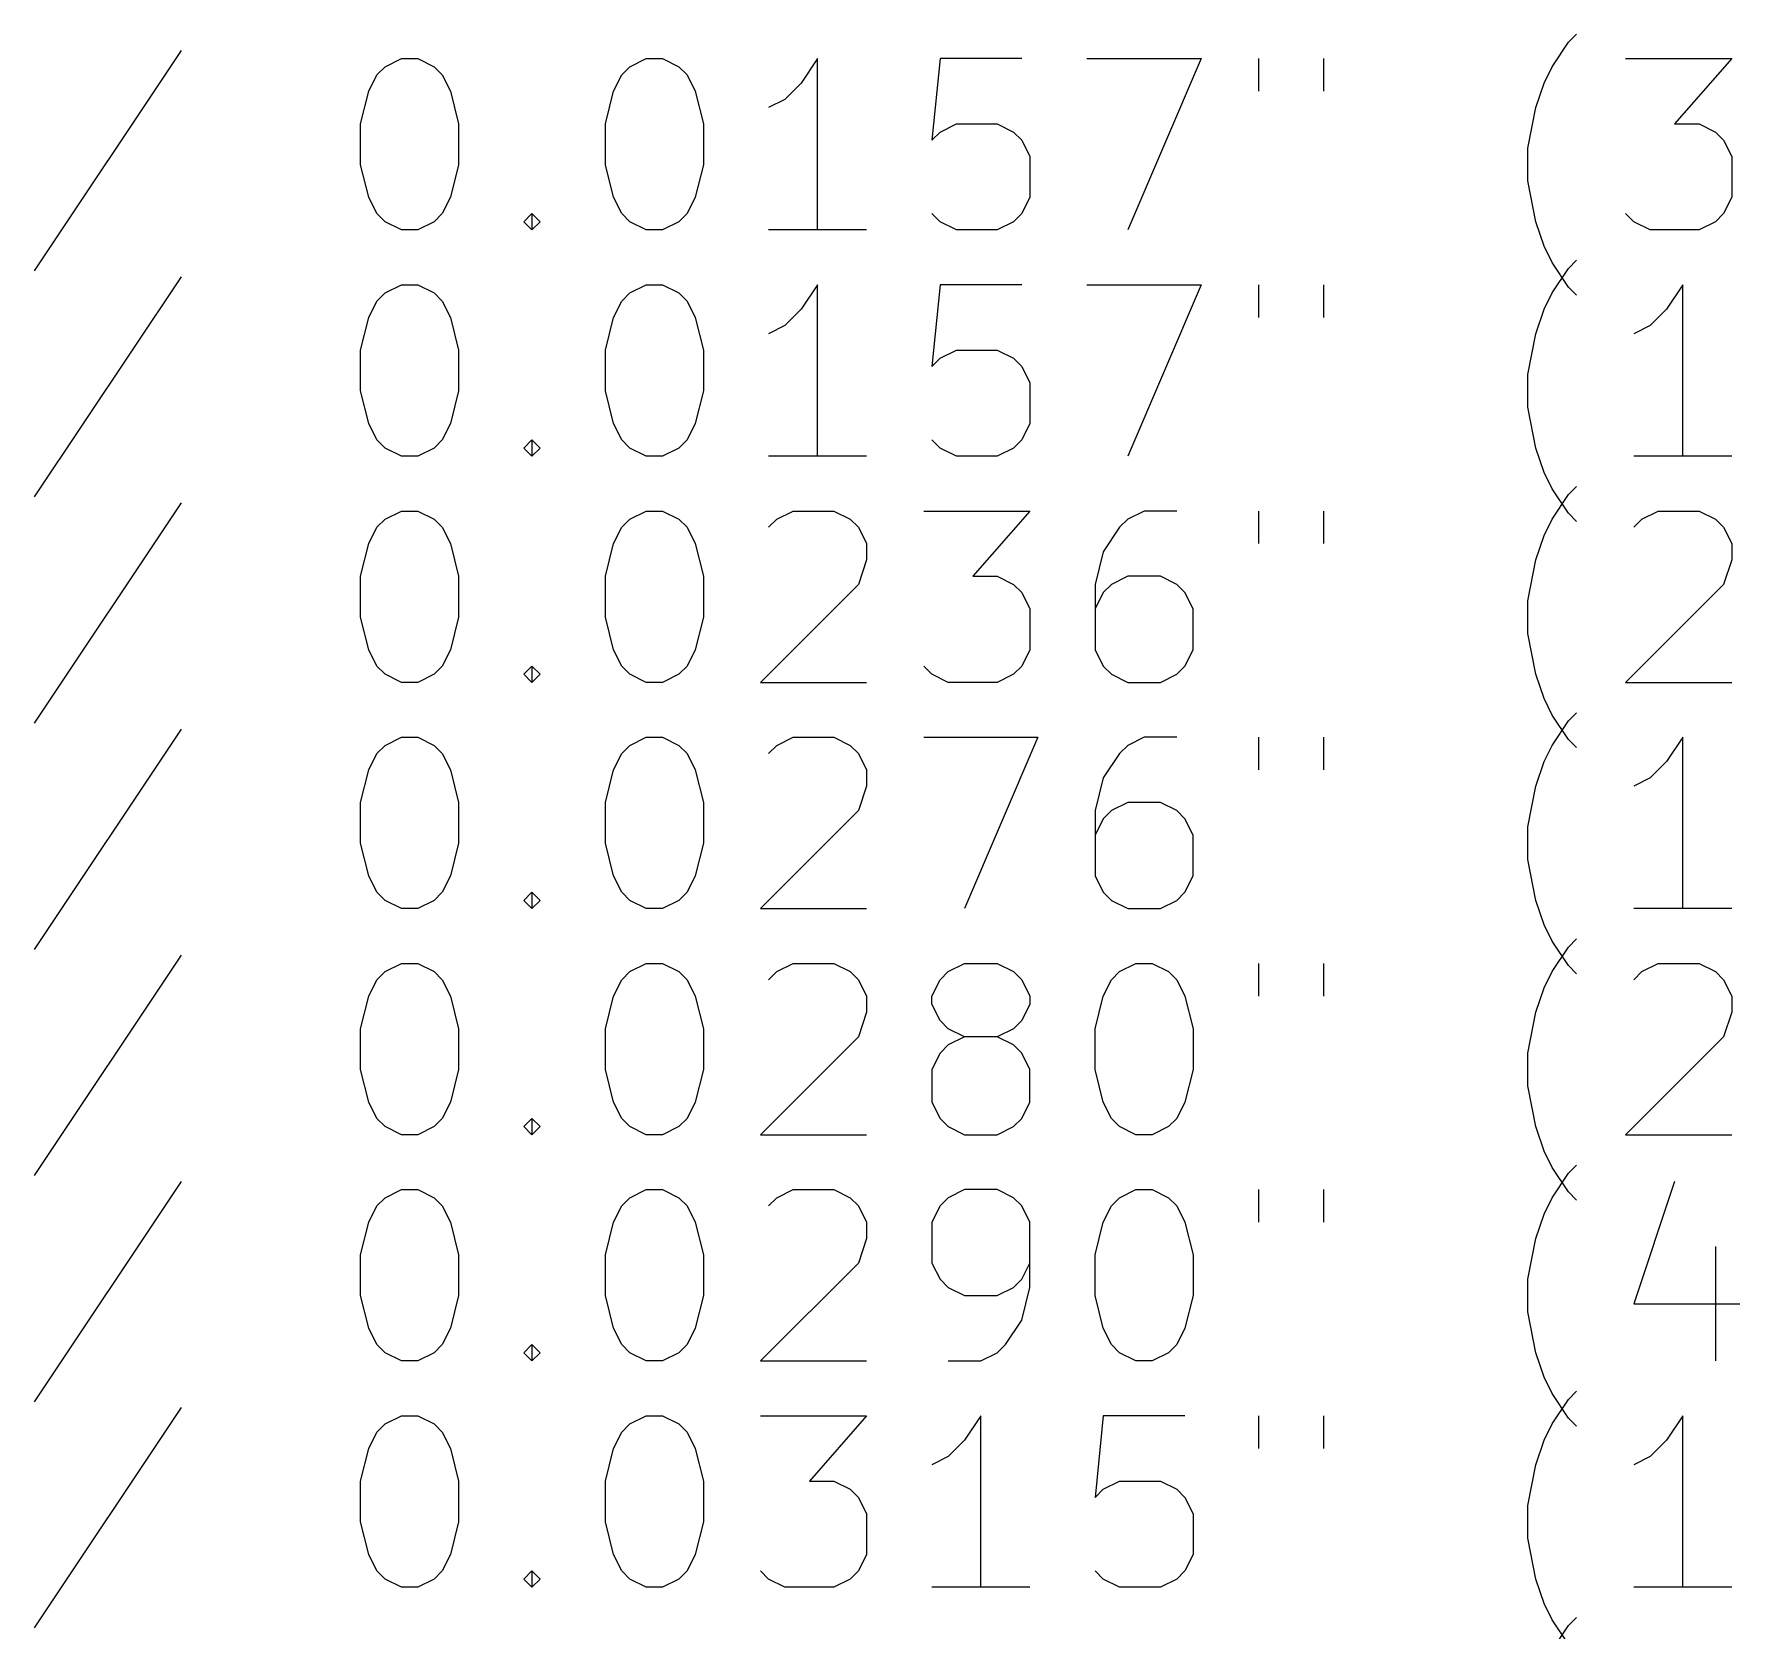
# Model space of a CAD drawing. Extents: x 8 to 295, y -192 to -55.
# Drawn here: x 27.67 to 47.57, y -173.26 to -154.62 of the extents above; entities that cross this region are included whole.
import ezdxf

# ---------------------------------------------------------------- set-up
doc = ezdxf.new("R2010")
doc.units = 0
doc.layers.add('BLACK', color=7, linetype='CONTINUOUS')

msp = doc.modelspace()

# ---------------------------------------------------------------- linework, layer by layer
at = {"layer": 'BLACK', "linetype": 'CONTINUOUS'}
for p, q in [((45.5738, -154.714), (45.669, -154.619)), ((29.3833, -154.81), (27.669, -157.381)), ((45.3833, -155), (45.5738, -154.714)), ((31.669, -155.095), (31.7643, -155)), ((31.7643, -155), (31.9548, -154.905)), ((31.9548, -154.905), (32.1452, -154.905)), ((32.1452, -154.905), (32.3357, -155)), ((32.3357, -155), (32.431, -155.095)), ((34.5262, -155.095), (34.6214, -155)), ((34.6214, -155), (34.8119, -154.905)), ((34.8119, -154.905), (35.0024, -154.905)), ((35.0024, -154.905), (35.1929, -155)), ((35.1929, -155), (35.2881, -155.095)), ((36.8119, -154.905), (36.6214, -155.19)), ((36.8119, -156.905), (36.8119, -154.905)), ((38.2405, -154.905), (38.1452, -155.857)), ((39.1929, -154.905), (38.2405, -154.905)), ((39.9548, -154.905), (41.2881, -154.905)), ((41.2881, -154.905), (40.431, -156.905)), ((41.9548, -154.905), (41.9548, -155.286)), ((42.7167, -154.905), (42.7167, -155.286)), ((45.2881, -155.19), (45.3833, -155)), ((46.2405, -154.905), (47.4786, -154.905)), ((47.4786, -154.905), (46.8119, -155.667)), ((31.5738, -155.286), (31.669, -155.095)), ((32.431, -155.095), (32.5262, -155.286)), ((34.431, -155.286), (34.5262, -155.095)), ((35.2881, -155.095), (35.3833, -155.286)), ((36.6214, -155.19), (36.431, -155.381)), ((45.1929, -155.476), (45.2881, -155.19)), ((31.4786, -155.667), (31.5738, -155.286)), ((32.5262, -155.286), (32.6214, -155.667)), ((34.3357, -155.667), (34.431, -155.286)), ((35.3833, -155.286), (35.4786, -155.667)), ((36.431, -155.381), (36.2405, -155.476)), ((45.0976, -155.952), (45.1929, -155.476)), ((31.4786, -156.143), (31.4786, -155.667)), ((32.6214, -155.667), (32.6214, -156.143)), ((34.3357, -156.143), (34.3357, -155.667)), ((35.4786, -155.667), (35.4786, -156.143)), ((38.1452, -155.857), (38.2405, -155.762)), ((38.2405, -155.762), (38.431, -155.667)), ((38.431, -155.667), (38.9071, -155.667)), ((38.9071, -155.667), (39.0976, -155.762)), ((39.0976, -155.762), (39.1929, -155.857)), ((46.8119, -155.667), (47.0976, -155.667)), ((47.0976, -155.667), (47.2881, -155.762)), ((47.2881, -155.762), (47.3833, -155.857)), ((39.1929, -155.857), (39.2881, -156.048)), ((39.2881, -156.048), (39.2881, -156.524)), ((45.0976, -156.333), (45.0976, -155.952)), ((47.3833, -155.857), (47.4786, -156.048)), ((47.4786, -156.048), (47.4786, -156.524)), ((31.5738, -156.524), (31.4786, -156.143)), ((32.6214, -156.143), (32.5262, -156.524)), ((34.431, -156.524), (34.3357, -156.143)), ((35.4786, -156.143), (35.3833, -156.524)), ((45.1929, -156.81), (45.0976, -156.333)), ((31.669, -156.714), (31.5738, -156.524)), ((32.5262, -156.524), (32.431, -156.714)), ((34.5262, -156.714), (34.431, -156.524)), ((35.3833, -156.524), (35.2881, -156.714)), ((39.2881, -156.524), (39.1929, -156.714)), ((47.4786, -156.524), (47.3833, -156.714)), ((31.7643, -156.81), (31.669, -156.714)), ((31.9548, -156.905), (31.7643, -156.81)), ((32.3357, -156.81), (32.1452, -156.905)), ((32.431, -156.714), (32.3357, -156.81)), ((33.3833, -156.81), (33.4786, -156.714)), ((33.4786, -156.905), (33.3833, -156.81)), ((33.4786, -156.714), (33.5738, -156.81)), ((33.4786, -156.714), (33.4786, -156.905)), ((33.5738, -156.81), (33.4786, -156.905)), ((34.6214, -156.81), (34.5262, -156.714)), ((34.8119, -156.905), (34.6214, -156.81)), ((35.1929, -156.81), (35.0024, -156.905)), ((35.2881, -156.714), (35.1929, -156.81)), ((38.2405, -156.81), (38.1452, -156.714)), ((38.431, -156.905), (38.2405, -156.81)), ((39.0976, -156.81), (38.9071, -156.905)), ((39.1929, -156.714), (39.0976, -156.81)), ((45.2881, -157.095), (45.1929, -156.81)), ((46.3357, -156.81), (46.2405, -156.714)), ((46.5262, -156.905), (46.3357, -156.81)), ((47.2881, -156.81), (47.0976, -156.905)), ((47.3833, -156.714), (47.2881, -156.81)), ((32.1452, -156.905), (31.9548, -156.905)), ((35.0024, -156.905), (34.8119, -156.905)), ((37.3833, -156.905), (36.2405, -156.905)), ((38.9071, -156.905), (38.431, -156.905)), ((47.0976, -156.905), (46.5262, -156.905)), ((45.3833, -157.286), (45.2881, -157.095)), ((45.5738, -157.571), (45.3833, -157.286)), ((45.3833, -157.64), (45.5738, -157.354)), ((45.5738, -157.354), (45.669, -157.259)), ((29.3833, -157.45), (27.669, -160.021)), ((31.669, -157.735), (31.7643, -157.64)), ((31.7643, -157.64), (31.9548, -157.545)), ((31.9548, -157.545), (32.1452, -157.545)), ((32.1452, -157.545), (32.3357, -157.64)), ((32.3357, -157.64), (32.431, -157.735)), ((34.5262, -157.735), (34.6214, -157.64)), ((34.6214, -157.64), (34.8119, -157.545)), ((34.8119, -157.545), (35.0024, -157.545)), ((35.0024, -157.545), (35.1929, -157.64)), ((35.1929, -157.64), (35.2881, -157.735)), ((36.8119, -157.545), (36.6214, -157.83)), ((36.8119, -159.545), (36.8119, -157.545)), ((38.2405, -157.545), (38.1452, -158.497)), ((39.1929, -157.545), (38.2405, -157.545)), ((39.9548, -157.545), (41.2881, -157.545)), ((41.2881, -157.545), (40.431, -159.545)), ((41.9548, -157.545), (41.9548, -157.926)), ((42.7167, -157.545), (42.7167, -157.926)), ((45.2881, -157.83), (45.3833, -157.64)), ((45.669, -157.667), (45.5738, -157.571)), ((46.9071, -157.545), (46.7167, -157.83)), ((46.9071, -159.545), (46.9071, -157.545)), ((31.5738, -157.926), (31.669, -157.735)), ((32.431, -157.735), (32.5262, -157.926)), ((34.431, -157.926), (34.5262, -157.735)), ((35.2881, -157.735), (35.3833, -157.926)), ((36.6214, -157.83), (36.431, -158.021)), ((45.1929, -158.116), (45.2881, -157.83)), ((46.7167, -157.83), (46.5262, -158.021)), ((31.4786, -158.307), (31.5738, -157.926)), ((32.5262, -157.926), (32.6214, -158.307)), ((34.3357, -158.307), (34.431, -157.926)), ((35.3833, -157.926), (35.4786, -158.307)), ((36.431, -158.021), (36.2405, -158.116)), ((46.5262, -158.021), (46.3357, -158.116)), ((45.0976, -158.592), (45.1929, -158.116)), ((31.4786, -158.783), (31.4786, -158.307)), ((32.6214, -158.307), (32.6214, -158.783)), ((34.3357, -158.783), (34.3357, -158.307)), ((35.4786, -158.307), (35.4786, -158.783)), ((38.1452, -158.497), (38.2405, -158.402)), ((38.2405, -158.402), (38.431, -158.307)), ((38.431, -158.307), (38.9071, -158.307)), ((38.9071, -158.307), (39.0976, -158.402)), ((39.0976, -158.402), (39.1929, -158.497)), ((39.1929, -158.497), (39.2881, -158.688)), ((45.0976, -158.973), (45.0976, -158.592)), ((31.5738, -159.164), (31.4786, -158.783)), ((32.6214, -158.783), (32.5262, -159.164)), ((34.431, -159.164), (34.3357, -158.783)), ((35.4786, -158.783), (35.3833, -159.164)), ((39.2881, -158.688), (39.2881, -159.164)), ((45.1929, -159.45), (45.0976, -158.973)), ((31.669, -159.354), (31.5738, -159.164)), ((32.5262, -159.164), (32.431, -159.354)), ((34.5262, -159.354), (34.431, -159.164)), ((35.3833, -159.164), (35.2881, -159.354)), ((39.2881, -159.164), (39.1929, -159.354)), ((31.7643, -159.45), (31.669, -159.354)), ((32.431, -159.354), (32.3357, -159.45)), ((33.3833, -159.45), (33.4786, -159.354)), ((33.4786, -159.354), (33.5738, -159.45)), ((33.4786, -159.354), (33.4786, -159.545)), ((34.6214, -159.45), (34.5262, -159.354)), ((35.2881, -159.354), (35.1929, -159.45)), ((38.2405, -159.45), (38.1452, -159.354)), ((39.1929, -159.354), (39.0976, -159.45)), ((31.9548, -159.545), (31.7643, -159.45)), ((32.1452, -159.545), (31.9548, -159.545)), ((32.3357, -159.45), (32.1452, -159.545)), ((33.4786, -159.545), (33.3833, -159.45)), ((33.5738, -159.45), (33.4786, -159.545)), ((34.8119, -159.545), (34.6214, -159.45)), ((35.0024, -159.545), (34.8119, -159.545)), ((35.1929, -159.45), (35.0024, -159.545)), ((37.3833, -159.545), (36.2405, -159.545)), ((38.431, -159.545), (38.2405, -159.45)), ((38.9071, -159.545), (38.431, -159.545)), ((39.0976, -159.45), (38.9071, -159.545)), ((45.2881, -159.735), (45.1929, -159.45)), ((47.4786, -159.545), (46.3357, -159.545)), ((45.3833, -159.926), (45.2881, -159.735)), ((45.5738, -160.211), (45.3833, -159.926)), ((45.3833, -160.28), (45.5738, -159.994)), ((45.5738, -159.994), (45.669, -159.899)), ((29.3833, -160.09), (27.669, -162.661)), ((31.7643, -160.28), (31.9548, -160.185)), ((31.9548, -160.185), (32.1452, -160.185)), ((32.1452, -160.185), (32.3357, -160.28)), ((34.6214, -160.28), (34.8119, -160.185)), ((34.8119, -160.185), (35.0024, -160.185)), ((35.0024, -160.185), (35.1929, -160.28)), ((36.3357, -160.28), (36.5262, -160.185)), ((36.5262, -160.185), (37.0024, -160.185)), ((37.0024, -160.185), (37.1929, -160.28)), ((38.05, -160.185), (39.2881, -160.185)), ((39.2881, -160.185), (38.6214, -160.947)), ((40.6214, -160.185), (40.431, -160.28)), ((41.0024, -160.185), (40.6214, -160.185)), ((41.9548, -160.185), (41.9548, -160.566)), ((42.7167, -160.185), (42.7167, -160.566)), ((45.669, -160.307), (45.5738, -160.211)), ((46.431, -160.28), (46.6214, -160.185)), ((46.6214, -160.185), (47.0976, -160.185)), ((47.0976, -160.185), (47.2881, -160.28)), ((31.5738, -160.566), (31.669, -160.375)), ((31.669, -160.375), (31.7643, -160.28)), ((32.3357, -160.28), (32.431, -160.375)), ((32.431, -160.375), (32.5262, -160.566)), ((34.431, -160.566), (34.5262, -160.375)), ((34.5262, -160.375), (34.6214, -160.28)), ((35.1929, -160.28), (35.2881, -160.375)), ((35.2881, -160.375), (35.3833, -160.566)), ((36.2405, -160.375), (36.3357, -160.28)), ((37.1929, -160.28), (37.2881, -160.375)), ((37.2881, -160.375), (37.3833, -160.566)), ((40.3357, -160.375), (40.1452, -160.661)), ((40.431, -160.28), (40.3357, -160.375)), ((45.2881, -160.47), (45.3833, -160.28)), ((46.3357, -160.375), (46.431, -160.28)), ((47.2881, -160.28), (47.3833, -160.375)), ((47.3833, -160.375), (47.4786, -160.566)), ((31.4786, -160.947), (31.5738, -160.566)), ((32.5262, -160.566), (32.6214, -160.947)), ((34.3357, -160.947), (34.431, -160.566)), ((35.3833, -160.566), (35.4786, -160.947)), ((37.3833, -160.566), (37.3833, -160.756)), ((45.1929, -160.756), (45.2881, -160.47)), ((47.4786, -160.566), (47.4786, -160.756)), ((37.3833, -160.756), (37.2881, -161.042)), ((40.1452, -160.661), (40.05, -161.042)), ((45.0976, -161.232), (45.1929, -160.756)), ((47.4786, -160.756), (47.3833, -161.042)), ((31.4786, -161.423), (31.4786, -160.947)), ((32.6214, -160.947), (32.6214, -161.423)), ((34.3357, -161.423), (34.3357, -160.947)), ((35.4786, -160.947), (35.4786, -161.423)), ((38.6214, -160.947), (38.9071, -160.947)), ((38.9071, -160.947), (39.0976, -161.042)), ((40.431, -160.947), (40.2405, -161.042)), ((40.8119, -160.947), (40.431, -160.947)), ((41.0024, -161.042), (40.8119, -160.947)), ((37.2881, -161.042), (36.1452, -162.185)), ((39.0976, -161.042), (39.1929, -161.137)), ((39.1929, -161.137), (39.2881, -161.328)), ((40.05, -161.042), (40.05, -161.804)), ((40.1452, -161.137), (40.05, -161.328)), ((40.2405, -161.042), (40.1452, -161.137)), ((41.0976, -161.137), (41.0024, -161.042)), ((41.1929, -161.328), (41.0976, -161.137)), ((47.3833, -161.042), (46.2405, -162.185)), ((31.5738, -161.804), (31.4786, -161.423)), ((32.6214, -161.423), (32.5262, -161.804)), ((34.431, -161.804), (34.3357, -161.423)), ((35.4786, -161.423), (35.3833, -161.804)), ((39.2881, -161.328), (39.2881, -161.804)), ((41.1929, -161.804), (41.1929, -161.328)), ((45.0976, -161.613), (45.0976, -161.232)), ((45.1929, -162.09), (45.0976, -161.613)), ((31.669, -161.994), (31.5738, -161.804)), ((32.5262, -161.804), (32.431, -161.994)), ((34.5262, -161.994), (34.431, -161.804)), ((35.3833, -161.804), (35.2881, -161.994)), ((39.2881, -161.804), (39.1929, -161.994)), ((40.05, -161.804), (40.1452, -161.994)), ((41.0976, -161.994), (41.1929, -161.804)), ((31.7643, -162.09), (31.669, -161.994)), ((32.431, -161.994), (32.3357, -162.09)), ((33.3833, -162.09), (33.4786, -161.994)), ((33.4786, -161.994), (33.5738, -162.09)), ((33.4786, -161.994), (33.4786, -162.185)), ((34.6214, -162.09), (34.5262, -161.994)), ((35.2881, -161.994), (35.1929, -162.09)), ((38.1452, -162.09), (38.05, -161.994)), ((39.1929, -161.994), (39.0976, -162.09)), ((40.1452, -161.994), (40.2405, -162.09)), ((41.0024, -162.09), (41.0976, -161.994)), ((31.9548, -162.185), (31.7643, -162.09)), ((32.1452, -162.185), (31.9548, -162.185)), ((32.3357, -162.09), (32.1452, -162.185)), ((33.4786, -162.185), (33.3833, -162.09)), ((33.5738, -162.09), (33.4786, -162.185)), ((34.8119, -162.185), (34.6214, -162.09)), ((35.0024, -162.185), (34.8119, -162.185)), ((35.1929, -162.09), (35.0024, -162.185)), ((36.1452, -162.185), (37.3833, -162.185)), ((38.3357, -162.185), (38.1452, -162.09)), ((38.9071, -162.185), (38.3357, -162.185)), ((39.0976, -162.09), (38.9071, -162.185)), ((40.2405, -162.09), (40.431, -162.185)), ((40.431, -162.185), (40.8119, -162.185)), ((40.8119, -162.185), (41.0024, -162.09)), ((45.2881, -162.375), (45.1929, -162.09)), ((46.2405, -162.185), (47.4786, -162.185)), ((45.3833, -162.566), (45.2881, -162.375)), ((45.5738, -162.851), (45.3833, -162.566)), ((45.5738, -162.634), (45.669, -162.539)), ((29.3833, -162.73), (27.669, -165.301)), ((45.3833, -162.92), (45.5738, -162.634)), ((31.5738, -163.206), (31.669, -163.015)), ((31.669, -163.015), (31.7643, -162.92)), ((31.7643, -162.92), (31.9548, -162.825)), ((31.9548, -162.825), (32.1452, -162.825)), ((32.1452, -162.825), (32.3357, -162.92)), ((32.3357, -162.92), (32.431, -163.015)), ((32.431, -163.015), (32.5262, -163.206)), ((34.431, -163.206), (34.5262, -163.015)), ((34.5262, -163.015), (34.6214, -162.92)), ((34.6214, -162.92), (34.8119, -162.825)), ((34.8119, -162.825), (35.0024, -162.825)), ((35.0024, -162.825), (35.1929, -162.92)), ((35.1929, -162.92), (35.2881, -163.015)), ((35.2881, -163.015), (35.3833, -163.206)), ((36.2405, -163.015), (36.3357, -162.92)), ((36.3357, -162.92), (36.5262, -162.825)), ((36.5262, -162.825), (37.0024, -162.825)), ((37.0024, -162.825), (37.1929, -162.92)), ((37.1929, -162.92), (37.2881, -163.015)), ((37.2881, -163.015), (37.3833, -163.206)), ((38.05, -162.825), (39.3833, -162.825)), ((39.3833, -162.825), (38.5262, -164.825)), ((40.3357, -163.015), (40.1452, -163.301)), ((40.431, -162.92), (40.3357, -163.015)), ((40.6214, -162.825), (40.431, -162.92)), ((41.0024, -162.825), (40.6214, -162.825)), ((41.9548, -162.825), (41.9548, -163.206)), ((42.7167, -162.825), (42.7167, -163.206)), ((45.2881, -163.11), (45.3833, -162.92)), ((45.669, -162.947), (45.5738, -162.851)), ((46.9071, -162.825), (46.7167, -163.11)), ((46.9071, -164.825), (46.9071, -162.825)), ((31.4786, -163.587), (31.5738, -163.206)), ((32.5262, -163.206), (32.6214, -163.587)), ((34.3357, -163.587), (34.431, -163.206)), ((35.3833, -163.206), (35.4786, -163.587)), ((37.3833, -163.206), (37.3833, -163.396)), ((45.1929, -163.396), (45.2881, -163.11)), ((46.7167, -163.11), (46.5262, -163.301)), ((37.3833, -163.396), (37.2881, -163.682)), ((40.1452, -163.301), (40.05, -163.682)), ((45.0976, -163.872), (45.1929, -163.396)), ((46.5262, -163.301), (46.3357, -163.396)), ((31.4786, -164.063), (31.4786, -163.587)), ((32.6214, -163.587), (32.6214, -164.063)), ((34.3357, -164.063), (34.3357, -163.587)), ((35.4786, -163.587), (35.4786, -164.063)), ((40.431, -163.587), (40.2405, -163.682)), ((40.8119, -163.587), (40.431, -163.587)), ((41.0024, -163.682), (40.8119, -163.587)), ((37.2881, -163.682), (36.1452, -164.825)), ((40.05, -163.682), (40.05, -164.444)), ((40.1452, -163.777), (40.05, -163.968)), ((40.2405, -163.682), (40.1452, -163.777)), ((41.0976, -163.777), (41.0024, -163.682)), ((41.1929, -163.968), (41.0976, -163.777)), ((41.1929, -164.444), (41.1929, -163.968)), ((45.0976, -164.253), (45.0976, -163.872)), ((31.5738, -164.444), (31.4786, -164.063)), ((32.6214, -164.063), (32.5262, -164.444)), ((34.431, -164.444), (34.3357, -164.063)), ((35.4786, -164.063), (35.3833, -164.444)), ((45.1929, -164.73), (45.0976, -164.253)), ((31.669, -164.634), (31.5738, -164.444)), ((32.5262, -164.444), (32.431, -164.634)), ((34.5262, -164.634), (34.431, -164.444)), ((35.3833, -164.444), (35.2881, -164.634)), ((40.05, -164.444), (40.1452, -164.634)), ((41.0976, -164.634), (41.1929, -164.444)), ((31.7643, -164.73), (31.669, -164.634)), ((31.9548, -164.825), (31.7643, -164.73)), ((32.3357, -164.73), (32.1452, -164.825)), ((32.431, -164.634), (32.3357, -164.73)), ((33.3833, -164.73), (33.4786, -164.634)), ((33.4786, -164.825), (33.3833, -164.73)), ((33.4786, -164.634), (33.5738, -164.73)), ((33.4786, -164.634), (33.4786, -164.825)), ((33.5738, -164.73), (33.4786, -164.825)), ((34.6214, -164.73), (34.5262, -164.634)), ((34.8119, -164.825), (34.6214, -164.73)), ((35.1929, -164.73), (35.0024, -164.825)), ((35.2881, -164.634), (35.1929, -164.73)), ((40.1452, -164.634), (40.2405, -164.73)), ((40.2405, -164.73), (40.431, -164.825)), ((40.8119, -164.825), (41.0024, -164.73)), ((41.0024, -164.73), (41.0976, -164.634)), ((45.2881, -165.015), (45.1929, -164.73)), ((32.1452, -164.825), (31.9548, -164.825)), ((35.0024, -164.825), (34.8119, -164.825)), ((36.1452, -164.825), (37.3833, -164.825)), ((40.431, -164.825), (40.8119, -164.825)), ((47.4786, -164.825), (46.3357, -164.825)), ((45.3833, -165.206), (45.2881, -165.015)), ((45.5738, -165.491), (45.3833, -165.206)), ((45.5738, -165.274), (45.669, -165.179)), ((29.3833, -165.37), (27.669, -167.941)), ((45.3833, -165.56), (45.5738, -165.274)), ((31.669, -165.655), (31.7643, -165.56)), ((31.7643, -165.56), (31.9548, -165.465)), ((31.9548, -165.465), (32.1452, -165.465)), ((32.1452, -165.465), (32.3357, -165.56)), ((32.3357, -165.56), (32.431, -165.655)), ((34.5262, -165.655), (34.6214, -165.56)), ((34.6214, -165.56), (34.8119, -165.465)), ((34.8119, -165.465), (35.0024, -165.465)), ((35.0024, -165.465), (35.1929, -165.56)), ((35.1929, -165.56), (35.2881, -165.655)), ((36.2405, -165.655), (36.3357, -165.56)), ((36.3357, -165.56), (36.5262, -165.465)), ((36.5262, -165.465), (37.0024, -165.465)), ((37.0024, -165.465), (37.1929, -165.56)), ((37.1929, -165.56), (37.2881, -165.655)), ((38.2405, -165.655), (38.3357, -165.56)), ((38.3357, -165.56), (38.5262, -165.465)), ((38.5262, -165.465), (38.9071, -165.465)), ((38.9071, -165.465), (39.0976, -165.56)), ((39.0976, -165.56), (39.1929, -165.655)), ((40.2405, -165.655), (40.3357, -165.56)), ((40.3357, -165.56), (40.5262, -165.465)), ((40.5262, -165.465), (40.7167, -165.465)), ((40.7167, -165.465), (40.9071, -165.56)), ((40.9071, -165.56), (41.0024, -165.655)), ((41.9548, -165.465), (41.9548, -165.846)), ((42.7167, -165.465), (42.7167, -165.846)), ((45.2881, -165.75), (45.3833, -165.56)), ((45.669, -165.587), (45.5738, -165.491)), ((46.3357, -165.655), (46.431, -165.56)), ((46.431, -165.56), (46.6214, -165.465)), ((46.6214, -165.465), (47.0976, -165.465)), ((47.0976, -165.465), (47.2881, -165.56)), ((47.2881, -165.56), (47.3833, -165.655)), ((31.5738, -165.846), (31.669, -165.655)), ((32.431, -165.655), (32.5262, -165.846)), ((34.431, -165.846), (34.5262, -165.655)), ((35.2881, -165.655), (35.3833, -165.846)), ((37.2881, -165.655), (37.3833, -165.846)), ((38.1452, -165.846), (38.2405, -165.655)), ((39.1929, -165.655), (39.2881, -165.846)), ((40.1452, -165.846), (40.2405, -165.655)), ((41.0024, -165.655), (41.0976, -165.846)), ((45.1929, -166.036), (45.2881, -165.75)), ((47.3833, -165.655), (47.4786, -165.846)), ((31.4786, -166.227), (31.5738, -165.846)), ((32.5262, -165.846), (32.6214, -166.227)), ((34.3357, -166.227), (34.431, -165.846)), ((35.3833, -165.846), (35.4786, -166.227)), ((37.3833, -165.846), (37.3833, -166.036)), ((38.1452, -165.941), (38.1452, -165.846)), ((38.2405, -166.131), (38.1452, -165.941)), ((39.2881, -165.941), (39.1929, -166.131)), ((39.2881, -165.846), (39.2881, -165.941)), ((40.05, -166.227), (40.1452, -165.846)), ((41.0976, -165.846), (41.1929, -166.227)), ((47.4786, -165.846), (47.4786, -166.036)), ((37.3833, -166.036), (37.2881, -166.322)), ((38.3357, -166.227), (38.2405, -166.131)), ((39.1929, -166.131), (39.0976, -166.227)), ((45.0976, -166.512), (45.1929, -166.036)), ((47.4786, -166.036), (47.3833, -166.322)), ((31.4786, -166.703), (31.4786, -166.227)), ((32.6214, -166.227), (32.6214, -166.703)), ((34.3357, -166.703), (34.3357, -166.227)), ((35.4786, -166.227), (35.4786, -166.703)), ((37.2881, -166.322), (36.1452, -167.465)), ((38.5262, -166.322), (38.3357, -166.227)), ((38.5262, -166.322), (38.3357, -166.417)), ((38.9071, -166.322), (38.5262, -166.322)), ((39.0976, -166.227), (38.9071, -166.322)), ((39.0976, -166.417), (38.9071, -166.322)), ((40.05, -166.703), (40.05, -166.227)), ((41.1929, -166.227), (41.1929, -166.703)), ((47.3833, -166.322), (46.2405, -167.465)), ((38.2405, -166.512), (38.1452, -166.703)), ((38.3357, -166.417), (38.2405, -166.512)), ((39.1929, -166.512), (39.0976, -166.417)), ((39.2881, -166.703), (39.1929, -166.512)), ((45.0976, -166.893), (45.0976, -166.512)), ((31.5738, -167.084), (31.4786, -166.703)), ((32.6214, -166.703), (32.5262, -167.084)), ((34.431, -167.084), (34.3357, -166.703)), ((35.4786, -166.703), (35.3833, -167.084)), ((38.1452, -166.703), (38.1452, -167.084)), ((39.2881, -167.084), (39.2881, -166.703)), ((40.1452, -167.084), (40.05, -166.703)), ((41.1929, -166.703), (41.0976, -167.084)), ((45.1929, -167.37), (45.0976, -166.893)), ((31.669, -167.274), (31.5738, -167.084)), ((32.5262, -167.084), (32.431, -167.274)), ((34.5262, -167.274), (34.431, -167.084)), ((35.3833, -167.084), (35.2881, -167.274)), ((38.1452, -167.084), (38.2405, -167.274)), ((39.1929, -167.274), (39.2881, -167.084)), ((40.2405, -167.274), (40.1452, -167.084)), ((41.0976, -167.084), (41.0024, -167.274)), ((31.7643, -167.37), (31.669, -167.274)), ((31.9548, -167.465), (31.7643, -167.37)), ((32.3357, -167.37), (32.1452, -167.465)), ((32.431, -167.274), (32.3357, -167.37)), ((33.3833, -167.37), (33.4786, -167.274)), ((33.4786, -167.465), (33.3833, -167.37)), ((33.4786, -167.274), (33.5738, -167.37)), ((33.4786, -167.274), (33.4786, -167.465)), ((33.5738, -167.37), (33.4786, -167.465)), ((34.6214, -167.37), (34.5262, -167.274)), ((34.8119, -167.465), (34.6214, -167.37)), ((35.1929, -167.37), (35.0024, -167.465)), ((35.2881, -167.274), (35.1929, -167.37)), ((38.2405, -167.274), (38.3357, -167.37)), ((38.3357, -167.37), (38.5262, -167.465)), ((38.9071, -167.465), (39.0976, -167.37)), ((39.0976, -167.37), (39.1929, -167.274)), ((40.3357, -167.37), (40.2405, -167.274)), ((40.5262, -167.465), (40.3357, -167.37)), ((40.9071, -167.37), (40.7167, -167.465)), ((41.0024, -167.274), (40.9071, -167.37)), ((45.2881, -167.655), (45.1929, -167.37)), ((32.1452, -167.465), (31.9548, -167.465)), ((35.0024, -167.465), (34.8119, -167.465)), ((36.1452, -167.465), (37.3833, -167.465)), ((38.5262, -167.465), (38.9071, -167.465)), ((40.7167, -167.465), (40.5262, -167.465)), ((46.2405, -167.465), (47.4786, -167.465)), ((45.3833, -167.846), (45.2881, -167.655)), ((45.5738, -168.131), (45.3833, -167.846)), ((45.3833, -168.2), (45.5738, -167.914)), ((45.5738, -167.914), (45.669, -167.819)), ((29.3833, -168.01), (27.669, -170.581)), ((31.7643, -168.2), (31.9548, -168.105)), ((31.9548, -168.105), (32.1452, -168.105)), ((32.1452, -168.105), (32.3357, -168.2)), ((34.6214, -168.2), (34.8119, -168.105)), ((34.8119, -168.105), (35.0024, -168.105)), ((35.0024, -168.105), (35.1929, -168.2)), ((36.3357, -168.2), (36.5262, -168.105)), ((36.5262, -168.105), (37.0024, -168.105)), ((37.0024, -168.105), (37.1929, -168.2)), ((38.5262, -168.105), (38.3357, -168.2)), ((38.9071, -168.105), (38.5262, -168.105)), ((39.0976, -168.2), (38.9071, -168.105)), ((40.3357, -168.2), (40.5262, -168.105)), ((40.5262, -168.105), (40.7167, -168.105)), ((40.7167, -168.105), (40.9071, -168.2)), ((41.9548, -168.105), (41.9548, -168.486)), ((42.7167, -168.105), (42.7167, -168.486)), ((45.669, -168.227), (45.5738, -168.131)), ((46.8119, -168.01), (46.3357, -169.438)), ((31.5738, -168.486), (31.669, -168.295)), ((31.669, -168.295), (31.7643, -168.2)), ((32.3357, -168.2), (32.431, -168.295)), ((32.431, -168.295), (32.5262, -168.486)), ((34.431, -168.486), (34.5262, -168.295)), ((34.5262, -168.295), (34.6214, -168.2)), ((35.1929, -168.2), (35.2881, -168.295)), ((35.2881, -168.295), (35.3833, -168.486)), ((36.2405, -168.295), (36.3357, -168.2)), ((37.1929, -168.2), (37.2881, -168.295)), ((37.2881, -168.295), (37.3833, -168.486)), ((38.2405, -168.295), (38.1452, -168.486)), ((38.3357, -168.2), (38.2405, -168.295)), ((39.1929, -168.295), (39.0976, -168.2)), ((39.2881, -168.486), (39.1929, -168.295)), ((40.1452, -168.486), (40.2405, -168.295)), ((40.2405, -168.295), (40.3357, -168.2)), ((40.9071, -168.2), (41.0024, -168.295)), ((41.0024, -168.295), (41.0976, -168.486)), ((45.1929, -168.676), (45.2881, -168.39)), ((45.2881, -168.39), (45.3833, -168.2)), ((31.4786, -168.867), (31.5738, -168.486)), ((32.5262, -168.486), (32.6214, -168.867)), ((34.3357, -168.867), (34.431, -168.486)), ((35.3833, -168.486), (35.4786, -168.867)), ((37.3833, -168.486), (37.3833, -168.676)), ((38.1452, -168.486), (38.1452, -168.962)), ((39.2881, -169.248), (39.2881, -168.486)), ((40.05, -168.867), (40.1452, -168.486)), ((41.0976, -168.486), (41.1929, -168.867)), ((37.3833, -168.676), (37.2881, -168.962)), ((45.0976, -169.152), (45.1929, -168.676)), ((47.2881, -168.771), (47.2881, -170.105)), ((31.4786, -169.343), (31.4786, -168.867)), ((32.6214, -168.867), (32.6214, -169.343)), ((34.3357, -169.343), (34.3357, -168.867)), ((35.4786, -168.867), (35.4786, -169.343)), ((37.2881, -168.962), (36.1452, -170.105)), ((38.1452, -168.962), (38.2405, -169.152)), ((39.1929, -169.152), (39.2881, -168.962)), ((40.05, -169.343), (40.05, -168.867)), ((41.1929, -168.867), (41.1929, -169.343)), ((38.2405, -169.152), (38.3357, -169.248)), ((39.0976, -169.248), (39.1929, -169.152)), ((45.0976, -169.533), (45.0976, -169.152)), ((31.5738, -169.724), (31.4786, -169.343)), ((32.6214, -169.343), (32.5262, -169.724)), ((34.431, -169.724), (34.3357, -169.343)), ((35.4786, -169.343), (35.3833, -169.724)), ((38.3357, -169.248), (38.5262, -169.343)), ((38.5262, -169.343), (38.9071, -169.343)), ((38.9071, -169.343), (39.0976, -169.248)), ((39.1929, -169.629), (39.2881, -169.248)), ((40.1452, -169.724), (40.05, -169.343)), ((41.1929, -169.343), (41.0976, -169.724)), ((45.1929, -170.01), (45.0976, -169.533)), ((46.3357, -169.438), (47.5738, -169.438)), ((31.669, -169.914), (31.5738, -169.724)), ((32.5262, -169.724), (32.431, -169.914)), ((34.5262, -169.914), (34.431, -169.724)), ((35.3833, -169.724), (35.2881, -169.914)), ((39.0024, -169.914), (39.1929, -169.629)), ((40.2405, -169.914), (40.1452, -169.724)), ((41.0976, -169.724), (41.0024, -169.914)), ((31.7643, -170.01), (31.669, -169.914)), ((32.431, -169.914), (32.3357, -170.01)), ((33.3833, -170.01), (33.4786, -169.914)), ((33.4786, -169.914), (33.5738, -170.01)), ((33.4786, -169.914), (33.4786, -170.105)), ((34.6214, -170.01), (34.5262, -169.914)), ((35.2881, -169.914), (35.1929, -170.01)), ((38.9071, -170.01), (39.0024, -169.914)), ((40.3357, -170.01), (40.2405, -169.914)), ((41.0024, -169.914), (40.9071, -170.01)), ((31.9548, -170.105), (31.7643, -170.01)), ((32.1452, -170.105), (31.9548, -170.105)), ((32.3357, -170.01), (32.1452, -170.105)), ((33.4786, -170.105), (33.3833, -170.01)), ((33.5738, -170.01), (33.4786, -170.105)), ((34.8119, -170.105), (34.6214, -170.01)), ((35.0024, -170.105), (34.8119, -170.105)), ((35.1929, -170.01), (35.0024, -170.105)), ((36.1452, -170.105), (37.3833, -170.105)), ((38.3357, -170.105), (38.7167, -170.105)), ((38.7167, -170.105), (38.9071, -170.01)), ((40.5262, -170.105), (40.3357, -170.01)), ((40.7167, -170.105), (40.5262, -170.105)), ((40.9071, -170.01), (40.7167, -170.105)), ((45.2881, -170.295), (45.1929, -170.01)), ((45.3833, -170.486), (45.2881, -170.295)), ((45.5738, -170.771), (45.3833, -170.486)), ((45.3833, -170.84), (45.5738, -170.554)), ((45.5738, -170.554), (45.669, -170.459)), ((29.3833, -170.65), (27.669, -173.221)), ((31.7643, -170.84), (31.9548, -170.745)), ((31.9548, -170.745), (32.1452, -170.745)), ((32.1452, -170.745), (32.3357, -170.84)), ((34.6214, -170.84), (34.8119, -170.745)), ((34.8119, -170.745), (35.0024, -170.745)), ((35.0024, -170.745), (35.1929, -170.84)), ((36.1452, -170.745), (37.3833, -170.745)), ((37.3833, -170.745), (36.7167, -171.507)), ((38.7167, -170.745), (38.5262, -171.03)), ((38.7167, -172.745), (38.7167, -170.745)), ((40.1452, -170.745), (40.05, -171.697)), ((41.0976, -170.745), (40.1452, -170.745)), ((41.9548, -170.745), (41.9548, -171.126)), ((42.7167, -170.745), (42.7167, -171.126)), ((45.669, -170.867), (45.5738, -170.771)), ((46.9071, -170.745), (46.7167, -171.03)), ((46.9071, -172.745), (46.9071, -170.745)), ((31.5738, -171.126), (31.669, -170.935)), ((31.669, -170.935), (31.7643, -170.84)), ((32.3357, -170.84), (32.431, -170.935)), ((32.431, -170.935), (32.5262, -171.126)), ((34.431, -171.126), (34.5262, -170.935)), ((34.5262, -170.935), (34.6214, -170.84)), ((35.1929, -170.84), (35.2881, -170.935)), ((35.2881, -170.935), (35.3833, -171.126)), ((45.2881, -171.03), (45.3833, -170.84)), ((31.4786, -171.507), (31.5738, -171.126)), ((32.5262, -171.126), (32.6214, -171.507)), ((34.3357, -171.507), (34.431, -171.126)), ((35.3833, -171.126), (35.4786, -171.507)), ((38.5262, -171.03), (38.3357, -171.221)), ((45.1929, -171.316), (45.2881, -171.03)), ((46.7167, -171.03), (46.5262, -171.221)), ((38.3357, -171.221), (38.1452, -171.316)), ((45.0976, -171.792), (45.1929, -171.316)), ((46.5262, -171.221), (46.3357, -171.316)), ((31.4786, -171.983), (31.4786, -171.507)), ((32.6214, -171.507), (32.6214, -171.983)), ((34.3357, -171.983), (34.3357, -171.507)), ((35.4786, -171.507), (35.4786, -171.983)), ((36.7167, -171.507), (37.0024, -171.507)), ((37.0024, -171.507), (37.1929, -171.602)), ((40.1452, -171.602), (40.3357, -171.507)), ((40.3357, -171.507), (40.8119, -171.507)), ((40.8119, -171.507), (41.0024, -171.602)), ((37.1929, -171.602), (37.2881, -171.697)), ((37.2881, -171.697), (37.3833, -171.888)), ((40.05, -171.697), (40.1452, -171.602)), ((41.0024, -171.602), (41.0976, -171.697)), ((41.0976, -171.697), (41.1929, -171.888)), ((37.3833, -171.888), (37.3833, -172.364)), ((41.1929, -171.888), (41.1929, -172.364)), ((45.0976, -172.173), (45.0976, -171.792)), ((31.5738, -172.364), (31.4786, -171.983)), ((32.6214, -171.983), (32.5262, -172.364)), ((34.431, -172.364), (34.3357, -171.983)), ((35.4786, -171.983), (35.3833, -172.364)), ((45.1929, -172.65), (45.0976, -172.173)), ((31.669, -172.554), (31.5738, -172.364)), ((32.5262, -172.364), (32.431, -172.554)), ((34.5262, -172.554), (34.431, -172.364)), ((35.3833, -172.364), (35.2881, -172.554)), ((37.3833, -172.364), (37.2881, -172.554)), ((41.1929, -172.364), (41.0976, -172.554)), ((31.7643, -172.65), (31.669, -172.554)), ((32.431, -172.554), (32.3357, -172.65)), ((33.3833, -172.65), (33.4786, -172.554)), ((33.4786, -172.554), (33.5738, -172.65)), ((33.4786, -172.554), (33.4786, -172.745)), ((34.6214, -172.65), (34.5262, -172.554)), ((35.2881, -172.554), (35.1929, -172.65)), ((36.2405, -172.65), (36.1452, -172.554)), ((37.2881, -172.554), (37.1929, -172.65)), ((40.1452, -172.65), (40.05, -172.554)), ((41.0976, -172.554), (41.0024, -172.65)), ((31.9548, -172.745), (31.7643, -172.65)), ((32.1452, -172.745), (31.9548, -172.745)), ((32.3357, -172.65), (32.1452, -172.745)), ((33.4786, -172.745), (33.3833, -172.65)), ((33.5738, -172.65), (33.4786, -172.745)), ((34.8119, -172.745), (34.6214, -172.65)), ((35.0024, -172.745), (34.8119, -172.745)), ((35.1929, -172.65), (35.0024, -172.745)), ((36.431, -172.745), (36.2405, -172.65)), ((37.0024, -172.745), (36.431, -172.745)), ((37.1929, -172.65), (37.0024, -172.745)), ((39.2881, -172.745), (38.1452, -172.745)), ((40.3357, -172.745), (40.1452, -172.65)), ((40.8119, -172.745), (40.3357, -172.745)), ((41.0024, -172.65), (40.8119, -172.745)), ((45.2881, -172.935), (45.1929, -172.65)), ((47.4786, -172.745), (46.3357, -172.745)), ((45.3833, -173.126), (45.2881, -172.935)), ((45.5738, -173.411), (45.3833, -173.126)), ((45.5738, -173.194), (45.669, -173.099)), ((45.3833, -173.48), (45.5738, -173.194))]:
    msp.add_line(p, q, dxfattribs=at)

doc.saveas('drawing.dxf')
